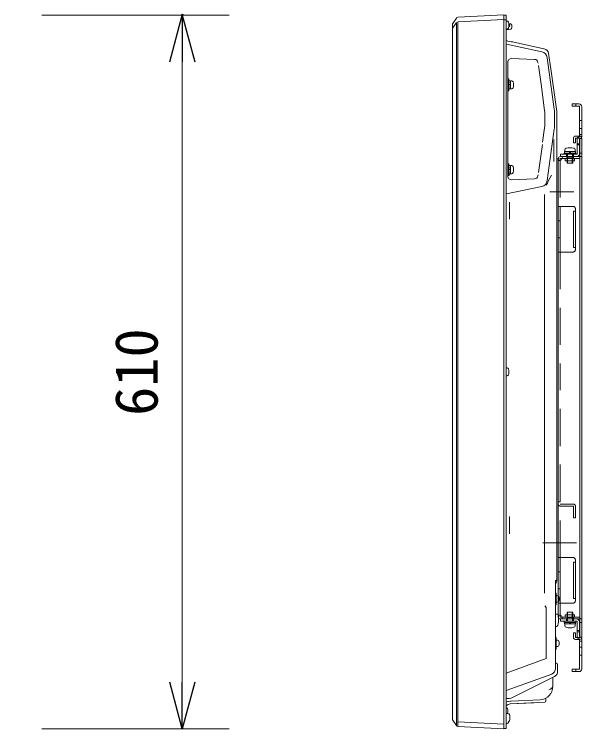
# Model space of a CAD drawing. Units: millimetres, scale not verified. Extents: x -63 to 62, y -57 to 57.
# Drawn here: x 17.85 to 42.08, y -0.91 to 29.65 of the extents above; entities that cross this region are included whole.
import ezdxf
from ezdxf.enums import TextEntityAlignment as Align

# ---------------------------------------------------------------- set-up
doc = ezdxf.new("R2010")
doc.units = ezdxf.units.MM
doc.header["$LTSCALE"] = 0.125
doc.header["$PDMODE"] = 32
doc.header["$PDSIZE"] = 0.0625
for name, pattern in [('USER1', [50.8, 31.75, -6.35, 6.35, -6.35]), ('USER2', [19.05, 12.7, -6.35]), ('USER3', [63.5, 31.75, -6.35, 6.35, -6.35, 6.35, -6.35]), ('USER4', [1.4, 0.7, -0.7])]:
    doc.linetypes.add(name, pattern=pattern)
doc.layers.add('0-0_0', color=7, linetype='Continuous')
doc.layers.add('0-4_DEFPOINTS', color=7, linetype='Continuous')
for name, color, linetype, lineweight in [('0-5_GAIKEI', 1, 'Continuous', 18), ('0-6_SUNPO', 7, 'Continuous', 18), ('0-7_S1', 3, 'USER4', 18)]:
    doc.layers.add(name, color=color, linetype=linetype, lineweight=lineweight)
doc.styles.add('ＭＳ ゴシック', font='')
doc.styles.get('ＭＳ ゴシック').set_extended_font_data('MS Gothic')

# ---------------------------------------------------------------- blocks, each defined once
blk = doc.blocks.new('_OPEN30')
at = {"layer": '0-0_0'}
blk.add_line((0, 0), (-1, 0), dxfattribs=at)
blk.add_lwpolyline([(-1, 0.26795), (0, 0), (-1, -0.26795)], dxfattribs=at)
blk = doc.blocks.new('D12')
at = {"layer": '0-4_DEFPOINTS'}
for p in [(16.5936, 32.7129), (24.5936, 32.7129), (16.5936, 2.2129)]:
    blk.add_point(p, dxfattribs=at)
at = {"layer": '0-6_SUNPO'}
for p, q in [((18.5936, 32.7129), (26.5936, 32.7129)), ((24.5936, 4.2129), (24.5936, 30.7129)), ((18.5936, 2.2129), (26.5936, 2.2129))]:
    blk.add_line(p, q, dxfattribs=at)
at = {"layer": '0-6_SUNPO', "xscale": 2, "yscale": 2}
for p, rotation in [((24.5936, 32.7129), 90), ((24.5936, 2.2129), 270)]:
    blk.add_blockref('_OPEN30', p, dxfattribs=dict(at, rotation=rotation))
at = {"layer": '0-6_SUNPO', "style": 'ＭＳ ゴシック'}
blk.add_text('610', height=1.833, rotation=90, dxfattribs=at).set_placement((24.0936, 15.5879), align=Align.BOTTOM_LEFT)

msp = doc.modelspace()

# ---------------------------------------------------------------- linework, layer by layer
at = {"layer": '0-5_GAIKEI', "color": 7}
for p, q in [((36.5707, 29.2631), (36.7261, 29.49)), ((36.784, 29.5225), (38.7595, 29.6254)), ((38.7595, 29.6154), (38.8366, 29.6086)), ((38.8595, 29.5837), (38.8595, 29.4094)), ((38.8595, 29.4094), (38.8595, -0.833)), ((36.562, 29.2349), (36.562, 29.0654)), ((39.0734, 28.4757), (38.92, 28.5083)), ((39.1167, 28.4665), (39.073, 28.4758)), ((40.4682, 28.1792), (39.1167, 28.4665)), ((40.4682, 28.1792), (40.472, 28.1781)), ((40.4726, 28.1782), (40.4719, 28.1782)), ((40.7542, 27.3261), (40.6638, 27.9694)), ((41.012, 25.4923), (40.7542, 27.3261)), ((41.0145, 5.4736), (41.0145, 25.4716)), ((41.0145, 5.4394), (41.0145, 5.4736)), ((40.962, 1.7004), (40.962, 4.5847)), ((38.8595, 0.7601), (40.7975, 1.4655)), ((36.7261, -0.7392), (36.5707, -0.5124)), ((38.7595, -0.8746), (36.784, -0.7718)), ((38.8366, -0.8579), (38.7595, -0.8646))]:
    msp.add_line(p, q, dxfattribs=at)
at = {"layer": '0-5_GAIKEI'}
for p, q in [((38.7595, 29.4256), (36.784, 29.3228)), ((38.7595, 29.6254), (38.7595, 29.4256)), ((38.7595, 29.4256), (38.7595, -0.6749)), ((38.8366, 29.4094), (38.7595, 29.4161)), ((38.8595, 29.4094), (38.8366, 29.4094)), ((38.8909, 29.3629), (38.8595, 29.3629)), ((36.7261, 29.2922), (36.5707, 29.0654)), ((36.7261, -0.7392), (36.7261, 29.2922)), ((36.784, 29.3228), (36.784, -0.7718)), ((38.9719, 29.1896), (39.0052, 29.1914)), ((39.0053, 29.192), (39.0096, 29.2419)), ((39.0096, 29.2419), (39.0503, 29.2412)), ((39.0995, 29.1912), (39.0995, 29.0688)), ((39.0564, 29.0193), (38.8595, 28.9916)), ((38.8595, 29.0129), (38.8909, 29.0129)), ((40.37, 28.0465), (38.8665, 28.3687)), ((38.9228, 27.6641), (38.9228, 22.6768)), ((40.0684, 27.7241), (39.0812, 27.7586)), ((40.217, 27.5557), (40.2116, 27.5948)), ((40.9067, 25.5951), (40.6042, 27.7941)), ((40.3424, 26.665), (40.2336, 27.4563)), ((38.962, 26.8854), (38.9286, 26.8854)), ((38.962, 26.6354), (38.962, 26.8854)), ((38.9645, 26.7304), (38.962, 26.7304)), ((38.962, 26.654), (39.002, 26.654)), ((38.962, 26.3854), (38.962, 26.6354)), ((39.0111, 26.8129), (38.9711, 26.8129)), ((39.002, 26.6662), (39.002, 26.654)), ((39.002, 26.6354), (39.042, 26.6354)), ((39.042, 26.7304), (39.0079, 26.7304)), ((39.0909, 26.8104), (39.042, 26.8104)), ((40.4948, 25.5356), (40.3424, 26.665)), ((38.9286, 26.3854), (38.962, 26.3854)), ((38.962, 26.5404), (38.9948, 26.5404)), ((39.0317, 26.4579), (38.9917, 26.4579)), ((39.042, 26.4604), (39.0909, 26.4604)), ((40.504, 24.9403), (40.504, 25.4006)), ((40.9202, 24.9432), (40.9202, 25.3977)), ((41.0145, 25.4745), (41.0145, 25.4745)), ((41.0145, 23.9116), (41.0145, 25.4745)), ((41.0145, 25.4745), (41.0145, 25.4745)), ((41.0145, 23.9116), (41.0145, 25.4745)), ((40.41, 24.1884), (40.4948, 24.8053)), ((40.6042, 22.5467), (40.9067, 24.7457)), ((40.8953, 24.296), (40.8953, 23.3593)), ((40.2336, 22.8846), (40.3991, 24.0879)), ((41.0145, 23.4425), (41.0145, 23.9116)), ((38.962, 23.2654), (38.9228, 23.2654)), ((38.962, 23.0154), (38.962, 23.2654)), ((41.0145, 23.0211), (41.0145, 23.4804)), ((38.962, 23.034), (39.002, 23.034)), ((38.962, 22.7654), (38.962, 23.0154)), ((39.0111, 23.1929), (38.9711, 23.1929)), ((39.002, 23.0462), (39.002, 23.034)), ((39.002, 23.0154), (39.042, 23.0154)), ((39.042, 23.1104), (39.0079, 23.1104)), ((39.0909, 23.1904), (39.042, 23.1904)), ((41.0145, 22.978), (41.0145, 23.0211)), ((38.9228, 22.7654), (38.962, 22.7654)), ((38.9367, 22.756), (38.9367, 22.7654)), ((38.9867, 22.756), (38.9367, 22.756)), ((38.962, 22.9204), (38.9948, 22.9204)), ((38.9867, 22.8866), (38.9867, 22.756)), ((39.0317, 22.8379), (38.9917, 22.8379)), ((39.042, 22.8404), (39.0909, 22.8404)), ((39.0812, 22.5823), (40.0684, 22.6168)), ((40.0684, 22.6168), (40.0671, 22.6182)), ((40.2116, 22.7461), (40.217, 22.7852)), ((40.7944, 22.7718), (40.6511, 22.5242)), ((38.8665, 21.9722), (40.37, 22.2944)), ((40.4857, 21.9516), (40.4857, 4.9163)), ((38.995, 20.8937), (38.995, 21.627)), ((38.8909, 14.5504), (38.8595, 14.5504)), ((38.8595, 14.2004), (38.8909, 14.2004)), ((38.995, 7.4587), (38.995, 8.192)), ((41.0145, 5.6096), (41.0145, 6.7063)), ((41.0145, 5.6096), (41.0145, 6.7063)), ((41.0145, 5.605), (41.0145, 5.6096)), ((41.0145, 5.4476), (41.0145, 5.605)), ((41.0145, 5.4476), (41.0145, 5.605)), ((40.987, 4.9254), (40.962, 4.9254)), ((40.987, 4.4254), (40.987, 4.9254)), ((40.9595, 4.5847), (40.962, 4.5847)), ((41.022, 4.8104), (40.987, 4.8104)), ((41.0643, 4.8092), (41.022, 4.8129)), ((40.962, 4.4254), (40.987, 4.4254)), ((40.962, 4.3965), (40.962, 4.3969)), ((40.987, 4.5404), (41.022, 4.5404)), ((41.022, 4.5379), (41.0643, 4.5416)), ((41.0381, 4.0254), (40.962, 4.0254)), ((41.0394, 4.0254), (41.0381, 4.0254)), ((41.0895, 3.6799), (41.0895, 3.9754)), ((40.987, 3.0254), (40.962, 3.0254)), ((40.987, 2.5254), (40.987, 3.0254)), ((41.022, 2.9104), (40.987, 2.9104)), ((41.0643, 2.9092), (41.022, 2.9129)), ((40.962, 2.5254), (40.987, 2.5254)), ((40.987, 2.6404), (41.022, 2.6404)), ((41.022, 2.6379), (41.0643, 2.6416)), ((40.962, 1.9754), (40.962, 2.1254)), ((40.962, 1.9754), (40.962, 1.9254)), ((40.9981, 1.9254), (40.962, 1.9254)), ((40.9994, 1.9254), (40.9981, 1.9254)), ((41.0495, 1.5799), (41.0495, 1.8754)), ((39.1022, 0.4518), (40.9113, 1.3563)), ((40.8495, 0.94), (40.8495, 1.3254)), ((38.8595, 0.4254), (38.9904, 0.4254)), ((40.5447, 0.3137), (40.5468, 0.4336)), ((38.9589, 0.2953), (39.0342, 0.2992)), ((39.0298, 0.1877), (40.0338, 0.2403)), ((39.0298, 0.1877), (39.9072, 0.2337)), ((39.9072, 0.2337), (40.4973, 0.2646)), ((38.8909, -0.2246), (38.8595, -0.2246)), ((38.9309, -0.2246), (38.8992, -0.2246)), ((36.784, -0.572), (38.7595, -0.6749)), ((38.7595, -0.6749), (38.7595, -0.8746)), ((38.8595, -0.6496), (38.8909, -0.6496))]:
    msp.add_line(p, q, dxfattribs=at)
at = {"layer": '0-5_GAIKEI', "color": 7}
for points in [[(36.562, -0.4842), (36.562, 29.0654), (36.5707, 29.0654)], [(41.012, 5.486), (40.9595, 5.4419), (40.9595, 4.5847)]]:
    msp.add_lwpolyline(points, dxfattribs=at)
at = {"layer": '0-5_GAIKEI'}
for points in [[(39.0053, 29.192), (38.9995, 29.1254), (38.9676, 29.1254)], [(39.042, 26.4604), (39.042, 26.6354), (39.042, 26.8104)], [(41.0145, 25.4716), (41.0145, 25.4745), (41.012, 25.4923)], [(39.042, 22.8404), (39.042, 23.0154), (39.042, 23.1904)], [(40.503, 4.381), (40.5659, 4.3059), (40.5659, 2.1226), (38.8595, 1.5015)], [(39.0342, 0.2992), (39.0639, 0.3008), (40.3045, 0.3658)]]:
    msp.add_lwpolyline(points, dxfattribs=at)
at = {"layer": '0-5_GAIKEI', "color": 7}
for centre, radius, start, end in [((36.7879, 29.4476), 0.075, 93, 145.59988), ((38.8345, 29.5837), 0.025, 0, 85), ((36.612, 29.2349), 0.05, 145.59988, 180), ((38.972, 28.7528), 0.25, 243.25632, 258), ((40.4162, 27.9346), 0.25, 8, 76.97099), ((40.712, 1.7004), 0.25, 290, 0), ((36.612, -0.4842), 0.05, 180, 214.40012), ((36.7879, -0.6969), 0.075, 214.40012, 267), ((38.8345, -0.833), 0.025, 275, 0)]:
    msp.add_arc(centre, radius, start, end, dxfattribs=at)
at = {"layer": '0-5_GAIKEI'}
for centre, radius, start, end in [((38.8909, 29.2979), 0.065, 16.60155, 90), ((38.8909, 29.0779), 0.065, 270, 343.39845), ((38.522, 29.1879), 0.45, 0, 16.60155), ((38.522, 29.1879), 0.45, 343.39845, 0), ((39.0495, 29.1912), 0.05, 0, 89), ((39.0495, 29.0688), 0.05, 278, 0), ((40.4162, 27.9346), 0.25, 8, 9.61823), ((39.0909, 26.7454), 0.065, 16.60155, 90), ((38.722, 26.6354), 0.45, 0, 16.60155), ((38.722, 26.6354), 0.45, 343.39845, 0), ((39.0909, 26.5254), 0.065, 270, 343.39845), ((39.0909, 23.1254), 0.065, 16.60155, 90), ((38.722, 23.0154), 0.45, 0, 16.60155), ((38.722, 23.0154), 0.45, 343.39845, 0), ((39.0909, 22.9054), 0.065, 270, 343.39845), ((40.3073, 22.5875), 0.3498, 317.3057, 349.60911), ((38.8909, 14.4854), 0.065, 16.60155, 90), ((38.522, 14.3754), 0.45, 0, 16.60155), ((38.522, 14.3754), 0.45, 343.39845, 0), ((38.8909, 14.2654), 0.065, 270, 343.39845), ((41.012, 5.3043), 0.05, 137.51896, 180), ((41.012, 5.3043), 0.05, 137.51889, 180), ((40.8645, 5.4394), 0.15, 317.51896, 0), ((40.8645, 5.4394), 0.15, 317.51889, 0), ((41.06, 4.7593), 0.05, 16.25703, 85), ((40.772, 4.6754), 0.35, 0, 16.25703), ((40.772, 4.6754), 0.35, 343.74297, 0), ((41.06, 4.5914), 0.05, 275, 343.74297), ((40.8395, 3.6799), 0.25, 299.34058, 360), ((41.06, 2.8593), 0.05, 16.25703, 85), ((40.772, 2.7754), 0.35, 0, 16.25703), ((40.772, 2.7754), 0.35, 343.74297, 0), ((41.06, 2.6914), 0.05, 275, 343.74297), ((40.7995, 1.5799), 0.25, 296.56505, 0), ((40.2745, 0.94), 0.575, 273, 0), ((38.9904, 0.6754), 0.25, 270, 296.56505), ((40.4947, 0.3146), 0.05, 273, 359), ((39.0428, -0.0619), 0.25, 93, 137.18678), ((38.972, 0.0456), 0.25, 101.63208, 116.74368), ((38.82, 0.0093), 0.05, 16.25703, 37.82319), ((38.86, -0.0257), 0.05, 16.25703, 80.92143), ((38.972, 0.0456), 0.25, 93, 101.63208), ((38.86, -0.1936), 0.05, 320.95555, 343.74297), ((38.572, -0.1096), 0.35, 0, 16.25703), ((38.572, -0.1096), 0.35, 343.74297, 0), ((38.9309, -0.2896), 0.065, 16.60155, 90), ((38.562, -0.3996), 0.45, 0, 16.60155), ((38.8909, -0.5846), 0.065, 270, 343.39845), ((38.522, -0.4746), 0.45, 343.39845, 348.2276), ((38.9309, -0.5096), 0.065, 299.07135, 343.39845), ((38.562, -0.3996), 0.45, 343.39845, 0)]:
    msp.add_arc(centre, radius, start, end, dxfattribs=at)
for centre, major_axis, ratio, start_param, end_param in [((40.3069, 27.753), (0.2201, 0.2043), 0.999092, 5.6720945, 6.8942761), ((39.076, 27.6089), (0.1425, 0.0469), 0.998444, 1.2185172, 2.823253), ((40.0632, 27.5744), (-0.1113, 0.1005), 0.997662, 4.0139306, 5.4108474), ((39.5129, 25.4006), (-0.0678, 0.9902), 0.998623, 4.6441491, 4.7806288), ((39.4693, 25.3976), (1.4475, 0.0991), 0.999388, 6.2148934, 6.3514772), ((39.5129, 24.9403), (0.0678, 0.9902), 0.998623, 4.6441491, 4.7806288), ((39.4693, 24.9433), (-1.4475, 0.0991), 0.999388, 3.0733007, 3.2098846), ((39.076, 22.732), (-0.1425, 0.0469), 0.998444, 0.3183396, 1.9230754), ((40.0632, 22.7665), (0.1113, 0.1005), 0.997662, 4.0139306, 5.4108474), ((40.3069, 22.5879), (-0.2201, 0.2043), 0.999092, 2.5305019, 3.7526834), ((41.0394, 3.9754), (0.0501, 0), 0.99863, 6.2831853, 7.8539816), ((40.9994, 1.8754), (0.0501, 0), 0.99863, 6.2831853, 7.8539816), ((40.2745, 0.94), (0.575, 0), 0.358352, 5.4867536, 6.2831853)]:
    msp.add_ellipse(centre, major_axis=major_axis, ratio=ratio, start_param=start_param, end_param=end_param, dxfattribs=at)
at = {"layer": '0-7_S1', "linetype": 'Continuous'}
for p, q in [((41.6779, 25.8177), (41.6779, 25.7177)), ((41.9629, 25.8177), (41.6779, 25.8177)), ((41.9779, 25.7177), (41.6779, 25.7177)), ((41.9779, 25.7177), (41.9779, 24.4177)), ((42.0779, 25.7027), (42.0779, 24.4177)), ((41.7279, 24.1627), (41.7279, 24.3627)), ((41.8079, 24.1627), (41.7279, 24.1627)), ((41.9979, 24.4427), (41.8079, 24.4427)), ((41.9979, 24.3627), (41.8079, 24.3627)), ((41.8079, 24.1627), (41.8079, 24.3627)), ((41.8779, 24.3177), (41.8779, 23.6677)), ((41.9779, 24.3177), (41.9779, 23.6827)), ((41.9979, 24.3627), (41.9979, 23.5677)), ((42.0779, 24.3627), (42.0779, 3.0227)), ((41.3529, 23.7827), (41.3566, 23.8522)), ((41.1579, 23.5677), (41.9979, 23.5677)), ((41.8779, 23.6677), (41.1779, 23.6677)), ((41.1779, 23.6677), (41.1779, 23.5677)), ((41.8629, 23.5677), (41.1779, 23.5677)), ((41.8279, 23.7177), (41.3279, 23.7177)), ((41.3279, 23.7177), (41.3279, 23.6677)), ((41.3279, 23.6677), (41.8279, 23.6677)), ((41.8079, 23.7827), (41.3479, 23.7827)), ((41.3479, 23.7827), (41.3479, 23.7177)), ((41.3479, 23.7177), (41.8079, 23.7177)), ((41.4654, 23.5377), (41.4529, 23.5127)), ((41.4654, 23.5377), (41.4654, 23.6677)), ((41.4779, 23.5127), (41.4654, 23.5377)), ((41.5404, 23.7827), (41.5779, 23.7177)), ((41.5779, 23.7827), (41.6154, 23.7177)), ((41.6904, 23.5377), (41.7029, 23.5127)), ((41.8079, 23.7177), (41.8079, 23.7827)), ((41.8279, 23.6677), (41.8279, 23.7177)), ((41.9979, 23.5677), (41.9979, 3.8177)), ((41.0779, 23.4877), (41.0779, 3.8977)), ((41.1579, 23.4077), (41.0779, 23.4077)), ((41.1579, 23.4877), (41.1579, 23.4077)), ((41.1579, 23.4877), (41.2379, 23.4877)), ((41.4529, 23.5127), (41.4529, 23.2827)), ((41.4529, 23.2827), (41.7029, 23.2827)), ((41.4779, 23.5127), (41.4779, 23.2827)), ((41.6779, 23.5127), (41.6779, 23.2827)), ((41.0779, 7.0677), (41.0779, 7.5677)), ((41.1579, 3.9777), (41.0779, 3.9777)), ((41.1579, 3.8977), (41.1579, 3.9777)), ((41.7029, 4.1027), (41.4529, 4.1027)), ((41.4779, 3.8727), (41.4779, 4.1027)), ((41.6779, 3.8727), (41.6779, 4.1027)), ((41.7029, 3.8727), (41.7029, 4.1027)), ((41.1579, 3.8977), (41.2379, 3.8977)), ((41.1579, 3.8177), (41.9979, 3.8177)), ((41.8629, 3.8177), (41.1779, 3.8177)), ((41.1779, 3.7177), (41.1779, 3.8177)), ((41.8779, 3.7177), (41.1779, 3.7177)), ((41.3279, 3.7177), (41.3279, 3.6677)), ((41.8279, 3.7177), (41.3279, 3.7177)), ((41.3279, 3.6677), (41.8279, 3.6677)), ((41.3479, 3.6677), (41.3479, 3.6027)), ((41.8079, 3.6677), (41.3479, 3.6677)), ((41.4654, 3.8477), (41.4529, 3.8727)), ((41.5779, 3.6027), (41.5404, 3.6677)), ((41.6154, 3.6027), (41.5779, 3.6677)), ((41.6779, 3.8727), (41.6904, 3.8477)), ((41.6904, 3.8477), (41.7029, 3.8727)), ((41.6904, 3.8477), (41.6904, 3.7177)), ((41.8079, 3.6027), (41.8079, 3.6677)), ((41.8279, 3.6677), (41.8279, 3.7177)), ((41.8779, 3.0677), (41.8779, 3.7177)), ((41.9779, 3.0677), (41.9779, 3.7027)), ((41.9979, 3.0227), (41.9979, 3.8177)), ((41.3479, 3.6027), (41.8079, 3.6027)), ((41.8029, 3.6027), (41.7993, 3.5331)), ((41.7279, 3.2227), (41.7279, 3.0227)), ((41.8079, 3.2227), (41.7279, 3.2227)), ((41.8079, 3.2227), (41.8079, 3.0227)), ((41.9979, 3.0227), (41.8079, 3.0227)), ((41.9979, 2.9427), (41.8079, 2.9427)), ((41.9779, 1.6677), (41.9779, 2.9677)), ((42.0779, 1.6827), (42.0779, 2.9677)), ((41.6779, 1.5677), (41.6779, 1.6677)), ((41.9779, 1.6677), (41.6779, 1.6677)), ((41.9629, 1.5677), (41.6779, 1.5677))]:
    msp.add_line(p, q, dxfattribs=at)
at = {"layer": '0-7_S1', "linetype": 'USER2'}
for p, q in [((41.8279, 25.7177), (41.8279, 25.8177)), ((41.9779, 25.1177), (42.0779, 25.1177)), ((41.9779, 24.7677), (42.0779, 24.7677)), ((41.9779, 24.5177), (42.0779, 24.5177)), ((41.8779, 24.1177), (41.9779, 24.1177)), ((41.8779, 24.0677), (41.9779, 24.0677)), ((41.4279, 23.6677), (41.4279, 23.5677)), ((41.7279, 23.6677), (41.7279, 23.5677)), ((41.7279, 23.5677), (41.7279, 23.4877)), ((41.9979, 23.7177), (42.0779, 23.7177)), ((41.9979, 23.5677), (42.0779, 23.5677)), ((41.1579, 23.4077), (41.1579, 21.4427)), ((41.2379, 23.4877), (41.9979, 23.4877)), ((41.3779, 23.4877), (41.3779, 23.3877)), ((41.7779, 23.3877), (41.3779, 23.3877)), ((41.4779, 23.4877), (41.4779, 23.3877)), ((41.6779, 23.4877), (41.6779, 23.3877)), ((41.7779, 23.4877), (41.7779, 23.3877)), ((41.1579, 19.4927), (41.1579, 13.9427)), ((41.1579, 6.4427), (41.1579, 13.9427)), ((41.1579, 8.8227), (41.0779, 8.8227)), ((41.1579, 8.7227), (41.7279, 8.7227)), ((41.1579, 8.6427), (41.7279, 8.6427)), ((41.7279, 8.6427), (41.7279, 8.1427)), ((41.8079, 8.6427), (41.8079, 8.1427)), ((41.7279, 8.1427), (41.8079, 8.1427)), ((41.1579, 3.9777), (41.1579, 4.4927)), ((41.3779, 3.8977), (41.3779, 3.9977)), ((41.7779, 3.9977), (41.3779, 3.9977)), ((41.4779, 3.8977), (41.4779, 3.9977)), ((41.6779, 3.8977), (41.6779, 3.9977)), ((41.7779, 3.8977), (41.7779, 3.9977)), ((41.2379, 3.8977), (41.9979, 3.8977)), ((41.4279, 3.7177), (41.4279, 3.8177)), ((41.7279, 3.8177), (41.7279, 3.8977)), ((41.7279, 3.7177), (41.7279, 3.8177)), ((41.9979, 3.8177), (42.0779, 3.8177)), ((41.9979, 3.6677), (42.0779, 3.6677)), ((41.8779, 3.3177), (41.9779, 3.3177)), ((41.8779, 3.2677), (41.9779, 3.2677)), ((41.9779, 2.8677), (42.0779, 2.8677)), ((41.9779, 2.6177), (42.0779, 2.6177)), ((41.9779, 2.2677), (42.0779, 2.2677)), ((41.8279, 1.6677), (41.8279, 1.5677))]:
    msp.add_line(p, q, dxfattribs=at)
at = {"layer": '0-7_S1', "linetype": 'USER1'}
for p, q in [((41.7423, 22.0677), (40.7176, 22.0677)), ((41.8583, 7.0677), (40.4149, 7.0677))]:
    msp.add_line(p, q, dxfattribs=at)
at = {"layer": '0-7_S1', "linetype": 'USER3'}
for p, q in [((41.7079, 21.4427), (41.0779, 21.4427)), ((41.1579, 19.4927), (41.1579, 21.4427)), ((41.7279, 21.2427), (41.8079, 21.2427)), ((41.7279, 21.2427), (41.7279, 19.6927)), ((41.8079, 21.3427), (41.8079, 21.2427)), ((41.8079, 21.2427), (41.8079, 19.6927)), ((41.0779, 20.8302), (41.1579, 20.8302)), ((41.0779, 20.1052), (41.1579, 20.1052)), ((41.7279, 19.6927), (41.8079, 19.6927)), ((41.8079, 19.6927), (41.8079, 19.5927)), ((41.7079, 19.4927), (41.0779, 19.4927)), ((41.7079, 6.4427), (41.0779, 6.4427)), ((41.1579, 4.4927), (41.1579, 6.4427)), ((41.7279, 6.2427), (41.8079, 6.2427)), ((41.7279, 6.2427), (41.7279, 4.6927)), ((41.8079, 6.3427), (41.8079, 6.2427)), ((41.8079, 6.2427), (41.8079, 4.6927)), ((41.0779, 5.8302), (41.1579, 5.8302)), ((41.0779, 5.1052), (41.1579, 5.1052)), ((41.7079, 4.4927), (41.0779, 4.4927))]:
    msp.add_line(p, q, dxfattribs=at)
at = {"layer": '0-7_S1', "linetype": 'Continuous'}
for points in [[(41.3529, 23.7827), (41.8029, 23.7827), (41.7993, 23.8522)], [(41.6779, 23.5127), (41.6904, 23.5377), (41.6904, 23.6677)], [(41.4529, 23.5127), (41.7029, 23.5127), (41.7029, 23.2827)], [(41.7029, 3.8727), (41.4529, 3.8727), (41.4529, 4.1027)], [(41.4779, 3.8727), (41.4654, 3.8477), (41.4654, 3.7177)], [(41.8029, 3.6027), (41.3529, 3.6027), (41.3566, 3.5331)]]:
    msp.add_lwpolyline(points, dxfattribs=at)
at = {"layer": '0-7_S1', "linetype": 'USER3'}
msp.add_lwpolyline([(41.7279, 4.6927), (41.8079, 4.6927), (41.8079, 4.5927)], dxfattribs=at)
at = {"layer": '0-7_S1', "linetype": 'Continuous'}
for centre, radius, start, end in [((41.9629, 25.7027), 0.115, 0, 90), ((41.8079, 24.3627), 0.08, 90, 180), ((41.9779, 24.3177), 0.1, 90, 180), ((41.9779, 24.4177), 0.1, 270, 0), ((41.9979, 24.3627), 0.08, 0, 90), ((41.4364, 23.8481), 0.08, 105.78599, 177), ((41.5779, 23.3477), 0.6, 74.21401, 105.78599), ((41.7194, 23.8481), 0.08, 3, 74.21401), ((41.1579, 23.4877), 0.08, 90, 180), ((41.3179, 23.4877), 0.08, 90, 180), ((41.8629, 23.6827), 0.115, 270, 0), ((41.1579, 23.4877), 0.08, 270, 0), ((41.1579, 3.8977), 0.08, 0, 90), ((41.1579, 3.8977), 0.08, 180, 270), ((41.3179, 3.8977), 0.08, 180, 270), ((41.8629, 3.7027), 0.115, 0, 90), ((41.4364, 3.5373), 0.08, 183, 254.21401), ((41.5779, 4.0377), 0.6, 254.21401, 285.78599), ((41.7194, 3.5373), 0.08, 285.78599, 357), ((41.9779, 3.0677), 0.1, 180, 270), ((41.9779, 2.9677), 0.1, 0, 90), ((41.8079, 3.0227), 0.08, 180, 270), ((41.9979, 3.0227), 0.08, 270, 0), ((41.9629, 1.6827), 0.115, 270, 0)]:
    msp.add_arc(centre, radius, start, end, dxfattribs=at)
at = {"layer": '0-7_S1', "linetype": 'USER2'}
for centre, start, end in [((41.3979, 23.4877), 0, 90), ((41.7579, 23.4877), 90, 180), ((41.1579, 8.7227), 180, 270), ((41.7279, 8.6427), 0, 90), ((41.3979, 3.8977), 270, 0), ((41.7579, 3.8977), 180, 270)]:
    msp.add_arc(centre, 0.08, start, end, dxfattribs=at)
at = {"layer": '0-7_S1', "linetype": 'USER3'}
for centre, start, end in [((41.7079, 21.3427), 0, 90), ((41.7079, 19.5927), 270, 0), ((41.7079, 6.3427), 0, 90), ((41.7079, 4.5927), 270, 0)]:
    msp.add_arc(centre, 0.1, start, end, dxfattribs=at)
at = {"layer": '0-7_S1'}
msp.add_point((41.0779, 23.4877), dxfattribs=at)

# ---------------------------------------------------------------- block references
at = {"layer": '0-6_SUNPO'}
msp.add_blockref('D12', (0.4294, -3.0953), dxfattribs=at)

doc.saveas('drawing.dxf')
